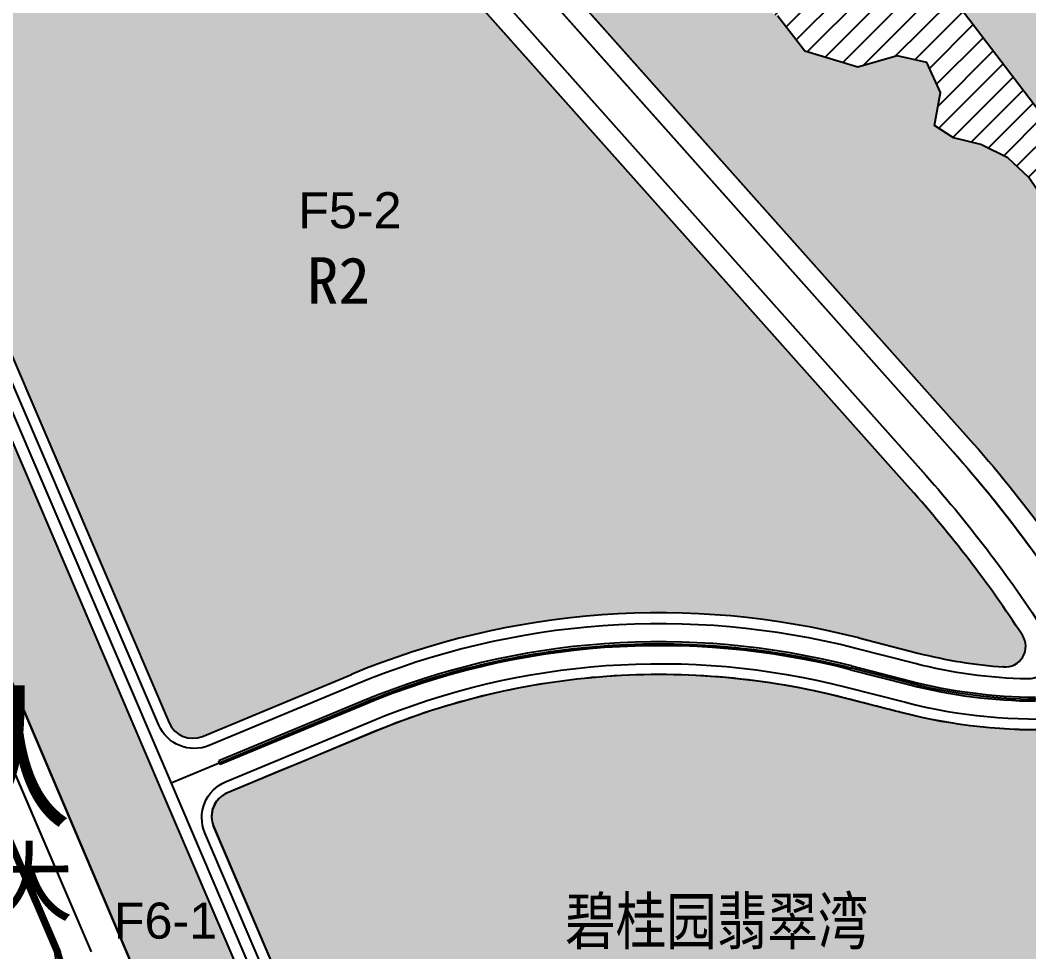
# Model space of a CAD drawing. Extents: x 2442 to 11417, y 1140 to 9206.
# Drawn here: x 6684.2 to 7076.2, y 5500 to 5861.9 of the extents above; entities that cross this region are included whole.
import ezdxf

# ---------------------------------------------------------------- set-up
doc = ezdxf.new("R2010")
doc.units = 0
doc.header["$LTSCALE"] = 1000
doc.header["$MEASUREMENT"] = 0
for name, pattern in [('CENTER', [50.800000000000004, 31.75, -6.35, 6.35, -6.35]), ('CENTER2', [28.575000000000003, 19.05, -3.175, 3.175, -3.175]), ('DASHDOT', [25.4, 12.7, -6.35, 0, -6.35])]:
    doc.linetypes.add(name, pattern=pattern)
for name, color, linetype in [('01-R2-R2二类居住', 2, 'Continuous'), ('08-G11-公园', 3, 'Continuous'), ('08-G22-防护绿地', 104, 'Continuous'), ('14-z地块编号', 217, 'Continuous'), ('a-dlcenter', 1, 'CENTER'), ('DL-ZX', 1, 'Continuous'), ('RD-中线', 7, 'DASHDOT'), ('RD-侧石线', 5, 'Continuous'), ('RD-红线', 1, 'Continuous'), ('RD-绿线', 3, 'Continuous'), ('用地名称', 7, 'Continuous'), ('用地性质代码', 7, 'Continuous'), ('用地线', 5, 'Continuous'), ('路名', 7, 'Continuous'), ('道路', 7, 'Continuous'), ('道路红线', 12, 'Continuous'), ('道路绿化', 84, 'Continuous')]:
    doc.layers.add(name, color=color, linetype=linetype)
doc.layers.add('T700', color=10, linetype='Continuous', lineweight=13)
doc.layers.add('XRoad', color=2, linetype='Continuous', lineweight=0)
doc.styles.add('HZ', font='', dxfattribs={"width": 0.8})
doc.styles.get("Standard").update_dxf_attribs({"font": 'gbenor.shx', "bigfont": 'gbcbig.shx'})
doc.styles.add('xtx', font='')
doc.styles.add('黑体', font='simhei.ttf')
doc.styles.get('HZ').set_extended_font_data('SimSun')
doc.styles.get('xtx').set_extended_font_data('SimSun')

msp = doc.modelspace()

# ---------------------------------------------------------------- hatches: boundary and pattern name
at = {"layer": '01-R2-R2二类居住', "linetype": 'Continuous'}
msp.add_hatch(color=256, dxfattribs=at).paths.add_polyline_path([(6795.675520687709, 5943.093421829465, -0.01424900657504022), (6784.1237580083, 5956.832526801114), (6611.79341628047, 5892.765097625829), (6742.027623006663, 5588.993613328589, 0.4110152643400449), (6755.0582354365, 5583.700525206305), (6812.923163052802, 5607.763236843205, -0.1625499901114113), (7010.05407017812, 5621.943129939985), (7033.088397001893, 5616.049880444851, 0.04498394764711652), (7066.413758234728, 5610.652487738857, 0.6204524371048376), (7073.670986046205, 5623.015609847932, 0.03696354656303542), (7030.120488468101, 5679.86235224156)])
h = msp.add_hatch(color=256, dxfattribs=at)
edge = h.paths.add_edge_path()
edge.add_line((7150.170389134603, 5481.312447470588), (7001.207589935689, 5417.624838033952))
edge.add_line((7001.207589935689, 5417.624838033952), (7077.888787351601, 5238.422401607815))
edge.add_line((7077.888787351601, 5238.422401607815), (7274.486085384689, 5316.960515775291))
edge.add_arc((6865.316760544479, 5056.56569322721), 485.0000000000418, 32.47262181756115, 38.63316812965975)
edge.add_line((7244.178963772761, 5359.366669059608), (7180.993891974489, 5438.423334735218))
edge.add_arc((7583.290870660158, 5759.954267835572), 515.0000000000019, 212.6833178804396, 218.6331681296596, ccw=False)
edge.add_line((7149.831829278182, 5481.856696029883), (7150.170389134603, 5481.312447470588))
edge = h.paths.add_edge_path()
edge.add_line((6842.468110137516, 5354.424679024031), (6836.595969795614, 5368.1526705522))
edge.add_line((6836.595969795614, 5368.1526705522), (6995.439627936201, 5431.472229109866))
edge.add_line((6995.439627936201, 5431.472229109866), (7142.154279890404, 5494.198664854499))
edge.add_line((7142.154279890404, 5494.198664854499), (7142.246301618272, 5494.050736233116))
edge.add_arc((7583.290870660158, 5759.954267835572), 515.0000000000019, 203.7447713575914, 211.0855617264595, ccw=False)
edge.add_arc((6667.942641887125, 5357.291108256659), 484.9999999999996, 23.74477135759144, 27.31538765607134)
edge.add_arc((7088.200314894592, 5574.345221966462), 11.99999999999981, 27.31538765606471, 92.17820448328571)
edge.add_arc((7079.686593862372, 5798.183370087343), 212, 255.6489233391424, 272.17820448328536, ccw=False)
edge.add_line((7027.139691019715, 5592.7987966607), (7004.105364195932, 5598.692046155837))
edge.add_arc((6932.720892409669, 5319.679040746059), 288.0000000000002, 75.64892333914038, 112.579630365064)
edge.add_line((6822.13837300333, 5585.602914066501), (6764.703428295295, 5561.719007712125))
edge.add_arc((6768.543099108017, 5552.485539888499), 9.999999999999519, 112.5796303650711, 203.1662104081801)
edge.add_line((6759.349424082382, 5548.551541982677), (6842.424303360057, 5354.407197944737))
edge.add_line((6842.424303360057, 5354.407197944737), (6842.468110137516, 5354.424679024031))
at = {"layer": '08-G11-公园'}
h = msp.add_hatch(color=256, dxfattribs=at)
edge = h.paths.add_edge_path()
edge.add_arc((6630.620069156099, 6398.389981883951), 164.9999999999995, 345.6092602300236, 377.1567752670582)
edge.add_line((6788.277763282421, 6447.062884846184), (6802.01772155563, 6449.9267370522))
edge.add_line((6802.01772155563, 6449.9267370522), (6814.904538974329, 6445.326124765093))
edge.add_line((6814.904538974329, 6445.326124765093), (6814.143507777563, 6424.715274308997))
edge.add_line((6814.143507777563, 6424.715274308997), (6823.965054570599, 6382.545258885225))
edge.add_line((6823.965054570599, 6382.545258885225), (6841.212089294051, 6342.829870151421))
edge.add_line((6841.212089294051, 6342.829870151421), (6864.687870366831, 6315.103029037891))
edge.add_line((6864.687870366831, 6315.103029037891), (6917.875689644629, 6281.682774569766))
edge.add_line((6917.875689644629, 6281.682774569766), (6940.550528095691, 6260.001184215691))
edge.add_line((6940.550528095691, 6260.001184215691), (6979.890185569217, 6243.915941152999))
edge.add_line((6979.890185569217, 6243.915941152999), (6998.486214888448, 6224.105310963911))
edge.add_line((6998.486214888448, 6224.105310963911), (7011.726123718703, 6200.378044801572))
edge.add_line((7011.726123718703, 6200.378044801572), (7031.184750434015, 6160.153573098147))
edge.add_line((7031.184750434015, 6160.153573098147), (7047.960995492956, 6125.474060723336))
edge.add_line((7047.960995492956, 6125.474060723336), (7053.756739286072, 6109.884508202999))
edge.add_line((7053.756739286072, 6109.884508202999), (7086.901540930905, 6031.25558754665))
edge.add_line((7086.901540930905, 6031.25558754665), (7096.983862198845, 5995.407472070594))
edge.add_line((7096.983862198845, 5995.407472070594), (7094.001464770526, 5946.740613465088))
edge.add_line((7094.001464770526, 5946.740613465088), (7086.048443693596, 5908.998943072551))
edge.add_line((7086.048443693596, 5908.998943072551), (7081.077820044986, 5853.379658634454))
edge.add_line((7081.077820044986, 5853.379658634454), (7084.060178741376, 5834.508843808607))
edge.add_line((7084.060178741376, 5834.508843808607), (7092.013238550237, 5820.604012513868))
edge.add_line((7092.013238550237, 5820.604012513868), (7087.475886977488, 5817.133312590416))
edge.add_line((7087.475886977488, 5817.133312590416), (7047.414998856453, 5869.506130100055))
edge.add_line((7047.414998856453, 5869.506130100055), (6996.517360467487, 5903.990259254118))
edge.add_line((6996.517360467487, 5903.990259254118), (6963.698761703309, 6002.791751446499))
edge.add_line((6963.698761703309, 6002.791751446499), (6939.376334968461, 6032.818727426716))
edge.add_line((6939.376334968461, 6032.818727426716), (6919.813233763208, 6123.185866842522))
edge.add_line((6919.813233763208, 6123.185866842522), (6863.046918702174, 6215.605612229557))
edge.add_line((6863.046918702174, 6215.605612229557), (6862.502015692112, 6250.539549360293))
edge.add_line((6862.502015692112, 6250.539549360293), (6849.692702833438, 6272.316081290593))
edge.add_line((6849.692702833438, 6272.316081290593), (6825.717698369193, 6310.14806067847))
edge.add_line((6825.717698369193, 6310.14806067847), (6832.597779972454, 6328.068291260143))
edge.add_line((6832.597779972454, 6328.068291260143), (6818.314156034551, 6345.683797263585))
edge.add_line((6818.314156034551, 6345.683797263585), (6790.442920604492, 6357.381980775572))
msp.add_hatch(color=256, dxfattribs=at).paths.add_polyline_path([(7052.523241864861, 5699.815212694235, -0.04761349371251494), (7110.372943604201, 5620.882511990802, 0.3282219063091136), (7123.477140449725, 5615.354521079368, 0.0366112743333626), (7149.675791711838, 5623.696946018339, -0.2219361548325452), (7328.768371829327, 5613.778516715663), (7337.777654169777, 5608.948537497102, 0.2192261772271363), (7453.030104009505, 5601.967992376297), (7443.227080658828, 5641.665898061228), (7428.884197238154, 5656.008781481902), (7397.002696920805, 5667.528903226448), (7377.30653005196, 5670.332924189977), (7345.320937342717, 5684.071693015851), (7312.825186056466, 5712.295852579064), (7329.224734937342, 5740.219050613179), (7290.704188659842, 5762.707540454778), (7272.496318883335, 5759.78734564921), (7228.904320737605, 5753.292006947937), (7219.170254193489, 5757.880331225381), (7193.081067522886, 5761.11288657753), (7179.825415544249, 5766.159904571789), (7164.044339631684, 5763.407948277273), (7146.317332808587, 5756.699365546518), (7132.160443326487, 5756.527501323872), (7122.589554287956, 5757.892883878371), (7099.204058067804, 5766.625121822696), (7090.763697730934, 5776.503427971877), (7088.580975236665, 5782.367947792323), (7076.166712096827, 5800.849325910612), (7068.07701684428, 5808.368584790826), (7057.544600438445, 5813.560109365761), (7046.929150352606, 5816.16628184028), (7039.570875050738, 5820.997281586337), (7041.802283871192, 5833.77725570424), (7036.500173087453, 5845.443724352776), (7025.068747233853, 5847.995112874594), (7009.752849644963, 5843.668828661725), (6989.109670860836, 5849.880922379146), (6978.501213781524, 5863.528856142806), (6959.275078426989, 5873.439354216063), (6949.831607702939, 5891.711539762874), (6945.670526160633, 5921.481090220545), (6941.030522941121, 5937.103759558884), (6950.241459653228, 5952.691915968391), (6948.881860352941, 5981.066267887264), (6939.560800333025, 6000.658954073957), (6931.710565919087, 6000.86820158045), (6919.512622722433, 6015.199513309158), (6908.271728721711, 6047.343231901153), (6887.824993859069, 6040.957282566464), (6877.598394643975, 6060.983213820087), (6862.390568786853, 6067.896525651608), (6850.656325896728, 6055.595942020809), (6820.605259099989, 6066.7522840363), (6803.433192567622, 6093.641934528508), (6752.267347353256, 6092.712102379538, 0.1296990214233044), (6818.07827408447, 5963.04628228214)])
at = {"layer": '08-G22-防护绿地'}
h = msp.add_hatch(dxfattribs=at)
h.set_pattern_fill('ANSI31', color=256, scale=2, style=0)
h.set_pattern_definition([(45, (0, 0), (-4.490128060534576, 4.490128060534577), [])])
h.paths.add_polyline_path([(6863.046918702175, 6215.605612229556), (6862.50201569211, 6250.539549360292), (6849.692702833429, 6272.316081290617), (6825.717698369191, 6310.148060678468), (6832.597779972456, 6328.068291260145), (6818.314156034549, 6345.683797263584), (6787.457007469373, 6358.635235583495, -0.0828863950791581), (6765.793452167676, 6257.198498241362, 0.147941962389365), (6752.267347353256, 6092.712102379538), (6803.433192567622, 6093.641934528508), (6820.605259099987, 6066.7522840363), (6850.656325896728, 6055.595942020809), (6862.390568786853, 6067.896525651608), (6877.598394643975, 6060.983213820085), (6887.824993859069, 6040.957282566464), (6908.271728721709, 6047.343231901151), (6919.512622722433, 6015.199513309164), (6931.710565919083, 6000.868201580448), (6939.560800333026, 6000.658954073957), (6948.881860352942, 5981.066267887264), (6950.241459653228, 5952.691915968388), (6941.030522941121, 5937.103759558886), (6945.670526160634, 5921.481090220543), (6949.831607702938, 5891.71153976288), (6959.27507842699, 5873.439354216061), (6978.501213781517, 5863.528856142804), (6989.109670860837, 5849.880922379147), (7009.752849644963, 5843.668828661725), (7025.068747233852, 5847.995112874594), (7036.500173087455, 5845.443724352778), (7041.802283871192, 5833.77725570424), (7039.570875050738, 5820.997281586338), (7046.929150352595, 5816.166281840284), (7057.544600438446, 5813.560109365764), (7068.077016844281, 5808.368584790823), (7076.166712096825, 5800.84932591061), (7088.580975236665, 5782.367947792322), (7090.763697730934, 5776.503427971879), (7099.204058067801, 5766.625121822698), (7122.589554287955, 5757.892883878373), (7132.160443326499, 5756.527501323872), (7146.317332808591, 5756.699365546518), (7164.04433963169, 5763.407948277275), (7179.825415544251, 5766.159904571787), (7193.081067522884, 5761.11288657753), (7219.170254193486, 5757.880331225382), (7228.904320737604, 5753.292006947937), (7272.496318883379, 5759.787345649216), (7290.704188659841, 5762.707540454778), (7329.224734937341, 5740.219050613179), (7312.825186056465, 5712.295852579065), (7345.320937342722, 5684.071693015855), (7377.306530051951, 5670.332924189978), (7397.002696920816, 5667.528903226446), (7428.884197238159, 5656.008781481901), (7443.227080658829, 5641.665898061228), (7453.030104009505, 5601.967992376297, 0.01399678453520703), (7460.147671928074, 5604.969891443492), (7467.778425302807, 5643.700130322579), (7495.160323114762, 5651.845646660883), (7569.156622996332, 5658.036238526109), (7605.349213002193, 5673.546743135458), (7624.939777338507, 5667.073708944272), (7653.796676448647, 5666.904500503237), (7678.406308590202, 5658.651376075002), (7681.968234522592, 5651.369208756964), (7691.085174343411, 5650.749755355465), (7699.492555330523, 5651.641011401753), (7713.887015800909, 5647.566706224979), (7724.714705364815, 5640.818641716083), (7743.461342100082, 5646.222629441711), (7744.80316590158, 5676.858243593177), (7722.643008588218, 5675.73833745119), (7702.130774574256, 5670.632920676153), (7685.786059962589, 5675.913464026473), (7662.67232241368, 5676.243496885025), (7638.866163800747, 5683.859232970692), (7610.276049475744, 5683.696149622469), (7596.25527035269, 5683.393206310072), (7567.949833504232, 5672.278489266904), (7502.626939945953, 5672.278489266904), (7415.182550551348, 5681.34088670559), (7358.08917456051, 5704.801067252049), (7332.698229664511, 5766.376691910323), (7278.223569167856, 5789.102075309253), (7231.268442262344, 5774.447429762917), (7135.963469698708, 5777.178840358445), (7108.635881134296, 5789.470208638964), (7047.414998856452, 5869.506130100053), (6996.517360467489, 5903.990259254115), (6963.69876170331, 6002.791751446497), (6939.376334968462, 6032.818727426717), (6919.813233763207, 6123.185866842525)])
h = msp.add_hatch(color=256, dxfattribs=at)
edge = h.paths.add_edge_path()
edge.add_line((6584.799115929978, 5922.737599635204), (6548.844450275697, 5909.370376623617))
edge.add_line((6548.844450275699, 5909.370376623617), (6672.378050140116, 5624.704976710316))
edge.add_line((6672.378050140116, 5624.704976710316), (6897.740609895981, 5095.968728405188))
edge.add_arc((6916.139080602485, 5103.810684517148), 20.0000000000004, 203.085094118707, 291.7760788479453)
edge.add_line((6923.558683756546, 5085.23786865535), (6935.845452858684, 5090.146276269026))
edge.add_arc((6922.294356073784, 5096.578054866449), 15.00000000000009, 334.6095069140072, 383.1662104081684)
edge.add_line((6936.084868612237, 5102.479051725179), (6738.705674299861, 5563.750319301032))
edge.add_line((6738.705674299861, 5563.750319301032), (6584.799115929978, 5922.737599635204))

# ---------------------------------------------------------------- linework, layer by layer
at = {"layer": 'a-dlcenter', "color": 5, "linetype": 'CENTER2', "flags": 128}
msp.add_lwpolyline([(7323.430058504998, 3222.645616653081), (7362.880584287894, 3459.317995109134, 0.1449455495532406), (7266.264293723936, 4173.597912501935), (7197.330942365108, 4334.250000000002), (7117.755101327084, 4519.793948325749), (6889.242942365108, 5052.146000000002), (6889.242942365108, 5052.146000000002), (6649.411942365114, 5614.827500000001), (6525.377942365109, 5900.646000000002), (6445.866146999993, 6093.573545750114, -0.1035275902348998), (6361.427087000047, 6674.771469499916, -0.003724792020223695), (6361.427087000047, 6674.771469499916), (6377.874942365108, 7016.572000000001), (6386.858786088389, 7190.456176051236), (6419.394781638839, 7860.636821997102)], format="xyb", dxfattribs=at)
msp.add_lwpolyline([(7323.430058504998, 3222.645616653081), (7362.880584287894, 3459.317995109134, 0.1449455495532406), (7266.264293723936, 4173.597912501935), (7197.330942365108, 4334.250000000002), (7117.755101327084, 4519.793948325749), (6889.242942365108, 5052.146000000002), (6889.242942365108, 5052.146000000002), (6649.411942365114, 5614.827500000001), (6525.377942365109, 5900.646000000002), (6445.866146999993, 6093.573545750114, -0.1035275902348998), (6361.427087000047, 6674.771469499916, -0.003724792020223695), (6361.427087000047, 6674.771469499916), (6377.874942365108, 7016.572000000001), (6386.858786088389, 7190.456176051236), (6419.394781638839, 7860.636821997102)], format="xyb", dxfattribs=at)
at = {"layer": 'a-dlcenter', "linetype": 'CENTER2', "flags": 128}
for points in [[(6771.811803551464, 6827.926006372928), (6437.120012753159, 6842.151322859932), (6432.656445005312, 6762.234572693675), (6430.077565965681, 6735.053689948249), (6426.167086305973, 6680.008402025956), (6424.806403992603, 6624.831994184792), (6424.860483038521, 6578.782534264657), (6431.06875679859, 6476.978991677101), (6441.566186830318, 6382.893194691493), (6459.138302866228, 6287.691775162851, 0.05747496232994264), (6573.396646991983, 5960.75409491079), (6742.841598027564, 5565.523490166635), (6951.820135231523, 5077.144790760555)], [(6742.804981749494, 5565.608897690651), (6817.530768028068, 5596.683075454853, -0.1622852280813619), (7007.079717187, 5610.317588047918), (7030.114044010728, 5604.424338552794, 0.1593129417986167), (7154.143187319237, 5612.55951469478, -0.2219361548322888), (7323.098451580873, 5603.202505918761), (7332.107733921497, 5598.372526700107, 0.2283461134075428), (7462.204528394823, 5592.75879812766, -0.2147943058948538), (7585.949802382778, 5590.358557381433, 0.09560801928886392), (7644.20139336802, 5575.903317766677), (7739.426742320869, 5571.918848715433), (7755.905346708445, 5571.229342298161)], [(7142.154279890403, 5494.198664854499, -0.0319296245361017), (7111.933184473133, 5552.544457646708, 0.01558101335689007), (7098.918321791089, 5579.818097754076, 0.3016182284991938), (7087.802543554296, 5586.30661165494, -0.07225882214830588), (7027.200249322761, 5592.789805955816, 1.085737283512087e-05), (7015.684105167875, 5595.740411700917, -1.085737288683439e-05), (7004.170990194672, 5598.690241325059, 0.08075329680235314), (6912.123501775871, 5606.967635498888, 0.08074236863767345), (6822.193568385503, 5585.663587555182), (6793.474857480858, 5573.732761626627), (6784.826750597595, 5570.140014787175), (6764.753258830589, 5561.800736020604, 0.4215408814863175), (6759.338449040361, 5548.764304646563), (6836.595969795732, 5368.152670552248), (6995.439627936222, 5431.472229109877), (7142.154279890403, 5494.198664854499)]]:
    msp.add_lwpolyline(points, format="xyb", dxfattribs=at)
at = {"layer": 'DL-ZX', "const_width": 2}
msp.add_lwpolyline([(6273.59023070848, 5319.475340541394), (6294.815786365285, 5270.392763822132), (6727.900108180866, 5431.402214287368), (6662.125357864563, 5585.116500308102), (6390.507890904841, 5484.136213354731, 0.0191372705151388), (6249.204016658794, 5425.356080639003, 0.000982510025262245), (6231.379254977815, 5417.085197649239)], format="xyb", close=True, dxfattribs=at)
at = {"layer": 'RD-中线', "flags": 128}
msp.add_lwpolyline([(7321.535268033997, 3211.278373278205), (7342.31483092299, 3335.93954001361), (7362.880580739975, 3459.317995117642, 0.1449455495532406), (7266.264290170791, 4173.597912509584), (7197.330938810864, 4334.250000006755), (7117.755097771555, 4519.793948332595), (6889.242938805787, 5052.146000005348), (6889.242938805787, 5052.146000005348), (6649.411938801823, 5614.82750000377), (6525.377938799713, 5900.646000001925), (6445.866143433239, 6093.573545751888, -0.1035275902348998), (6361.4270834291, 6674.771469501242), (6361.4270834291, 6674.771469501242), (6377.874938791787, 7016.57200000093), (6386.858782513835, 7190.456176053151), (6424.753739770515, 7971.021408694319)], format="xyb", dxfattribs=at)
at = {"layer": 'RD-侧石线'}
msp.add_line((6661.853017831592, 5615.950440059646), (6711.729993485926, 5500.000000003683), dxfattribs=at)
at = {"layer": 'RD-红线'}
msp.add_line((6672.378046576701, 5624.704976714343), (6897.563459988091, 5096.384341791409), dxfattribs=at)
at = {"layer": 'RD-绿线'}
for p, q in [((6649.961206930868, 5610.472099998631), (6697.490052770971, 5500.000000009529)), ((6699.693256097873, 5500.000000009579), (6651.820854258578, 5611.270633016741)), ((6697.490052770971, 5500.000000009529), (6698.322124439066, 5495.401931009049)), ((6702.388434439112, 5490.953718009504), (6699.693256097873, 5500.000000009579))]:
    msp.add_line(p, q, dxfattribs=at)
at = {"layer": 'XRoad'}
msp.add_line((6761.336436215513, 5574.127331537268), (6761.912386837419, 5572.742311363723), dxfattribs=at)
at = {"layer": '用地线', "flags": 128}
for points in [[(6832.597779972455, 6328.068291260144), (6825.717698369192, 6310.148060678468), (6849.692702833463, 6272.316081290594), (6862.502015692111, 6250.539549360292), (6863.046918702175, 6215.605612229556), (6919.813233763207, 6123.185866842523), (6939.376334968461, 6032.818727426718), (6963.69876170331, 6002.791751446499), (6996.517360467487, 5903.990259254117), (7047.414998856451, 5869.506130100055), (7108.635881134296, 5789.470208638964), (7135.96346969871, 5777.178840358447), (7231.268442262348, 5774.447429762917), (7278.223569167856, 5789.102075309253), (7332.698229664513, 5766.376691910324), (7358.089174560509, 5704.801067252049), (7415.18255055135, 5681.34088670559)], [(7088.580975236664, 5782.367947792327), (7076.166712096825, 5800.849325910611), (7068.077016844281, 5808.368584790825), (7057.544600438445, 5813.560109365762), (7046.929150352598, 5816.166281840284), (7039.570875050738, 5820.997281586335), (7041.802283871193, 5833.777255704241), (7036.500173087452, 5845.443724352777), (7025.068747233852, 5847.995112874594), (7009.752849644965, 5843.668828661725), (6989.109670860837, 5849.880922379145), (6978.501213781519, 5863.528856142806)]]:
    msp.add_lwpolyline(points, dxfattribs=at)
at = {"layer": '道路'}
for p, q in [((6738.705674299861, 5563.750319301032), (6569.301496030272, 5958.885821506803)), ((6936.084868612237, 5102.479051725179), (6738.705674299861, 5563.750319301032))]:
    msp.add_line(p, q, dxfattribs=at)
at = {"layer": '道路', "flags": 128}
for points in [[(7036.094556040575, 5685.18311502893), (6751.467170920097, 6004.758202217219, -0.3643828386546104), (6742.697769326031, 6309.577881781432, 0.2697599647645658), (6763.213740742781, 6451.942930030279, -0.0924466602749646), (6740.907839993879, 6562.273172415348, 0.409795564792971), (6725.909443968862, 6577.046458922862), (6445.417323043077, 6577.046457354299, 0.4321675701192368), (6430.445137330145, 6561.133410270376), (6435.553535008468, 6477.36568341141), (6439.039522362393, 6446.121664876961, 0.3391827305790378), (6449.152570518821, 6435.59002392322), (6563.846591136829, 6418.06093339102)], [(6801.649588260178, 5948.414184616845), (7036.094556040571, 5685.183115028939, -0.04063037504992089), (7084.274837092108, 5621.329937287162, -0.5984609956665929), (7075.618352968323, 5605.976419338865, -0.05739057403715632), (7032.03498031755, 5611.93250102474), (7009.000653493774, 5617.825750519875, 0.162549990111411), (6814.555023148208, 5603.839013018163), (6757.605926664397, 5580.15714313388, -0.4110152643400929), (6738.060008019636, 5588.096775317304), (6577.491737178621, 5962.622510072725, -0.0574776394305146), (6463.547665842383, 6288.594647286651), (6446.020612597618, 6383.551927653223), (6442.594661990992, 6414.257852082802, -0.4934481712851624), (6451.753961952105, 6423.053104597842), (6572.074848907152, 6404.664040294532)], [(6761.921789171921, 6014.069537095135), (7046.549174292399, 5694.494449906846, -0.0458917096784117), (7101.706677870374, 5619.774938401533)], [(6812.104206512, 5957.725519494759), (7046.549174292391, 5694.494449906855, -0.04746007823054407), (7103.341274000273, 5617.054522066223, 0.3204625113553429), (7119.31481951461, 5610.061956549024, 0.04349004782746067), (7151.257994322797, 5619.752439091247, -0.2219361548325448), (7326.760275074723, 5610.032846225063), (7335.769557415178, 5605.202867006499, 0.2283461134073636), (7459.144684173963, 5599.879181076917, -0.2158958833103418), (7589.283463984598, 5597.354927892244, 0.1010520396441168), (7644.525389435779, 5583.64654232419), (7728.834094851299, 5580.118853203849, 0.4136415500669299), (7744.446816728115, 5594.449376605967), (7758.484339176573, 5914.944601756591, 0.4531020836073136)]]:
    msp.add_lwpolyline(points, format="xyb", dxfattribs=at)
msp.add_lwpolyline([(6661.853021394927, 5615.950440056622), (6711.729997048522, 5500)], dxfattribs=at)
msp.add_lwpolyline([(6661.853021394927, 5615.950440056622), (6711.729997048522, 5500)], dxfattribs=at)
msp.add_lwpolyline([(7174.723999999987, 5184.554000000004), (7157.672150173609, 5174.455843256828), (6964.086711781469, 5097.120928618026, -0.4071250006495588), (6944.731496877471, 5105.149543655642), (6755.971047048699, 5546.278968470362, -0.4172153197054965), (6764.002053368073, 5566.030167064534), (6820.506512907924, 5589.527137891542, -0.1625499901114113), (7005.158780880277, 5602.809425575946), (7028.19310770406, 5596.916176080809, 0.07779026708922877), (7092.157005196867, 5590.807982586443, -0.2973264263558344), (7106.397817058189, 5582.693103291557, -0.01510748569856813), (7119.20931867223, 5555.804045929061, 0.06505442548173014), (7187.243165429801, 5443.41799000668), (7250.428237228071, 5364.36132433107, -0.0589567017648965), (7311.627363490484, 5265.98356662395), (7316.652967097185, 5254.804004908358, -0.4266883102242906), (7308.536466902106, 5234.724214437756), (7217.383752857201, 5198.309867272455), (7198.590000000026, 5193.986000000034)], format="xyb", close=True, dxfattribs=at)
at = {"layer": '道路红线'}
for p, q in [((6581.131766103166, 5964.283443070546), (6742.027623006663, 5588.993613328589)), ((7030.120488468101, 5679.86235224156), (6795.675520687709, 5943.093421829465)), ((6897.74060989598, 5095.968728405188), (6672.3780501401, 5624.704976710356)), ((6897.74060989598, 5095.968728405188), (6672.3780501401, 5624.704976710356)), ((7010.05407017812, 5621.943129939985), (7033.088397001893, 5616.049880444851)), ((6755.0582354365, 5583.700525206305), (6812.923163052802, 5607.763236843205))]:
    msp.add_line(p, q, dxfattribs=at)
at = {"layer": '道路红线', "flags": 128}
for points in [[(7066.763310106568, 5610.631016850913, -0.0004849758367069846), (7066.351258234728, 5610.652487738858, 0.6228283013237443), (7073.670986046205, 5623.015609847933, 0.0369635465630236), (7030.120488468106, 5679.862352241551), (6745.493103347628, 5999.43743942984, -0.3643828386546108), (6736.427688197642, 6314.546390878077, 0.2697599647645674), (6755.795912961708, 6448.946960903212, -0.1011743747763966), (6732.932595898757, 6573.04645735426), (6444.354482427223, 6573.04645735426, 0.4321675701192626), (6434.373025285269, 6562.437759298313), (6439.54000452836, 6477.709409397469), (6444.0066401566, 6437.676089655677)], [(6767.89585674439, 6019.390299882514), (7052.523241864868, 5699.815212694225, -0.04761349371251027), (7110.372943604201, 5620.882511990803, 0.3280801062981288), (7123.470913707884, 5615.353133086935, -0.0005239978511648785), (7123.035482185901, 5615.257497380868, -0.0005239978511648785)], [(6818.07827408447, 5963.04628228214), (7052.523241864861, 5699.815212694235, -0.04761349371251493), (7110.372943604201, 5620.882511990802, 0.3282219063091136), (7123.477140449725, 5615.354521079368, 0.03661127433336261), (7149.675791711838, 5623.696946018339, -0.2219361548325452), (7328.768371829327, 5613.778516715663), (7337.777654169777, 5608.948537497102, 0.2283461134073736), (7457.466705085159, 5603.783907210403, -0.2158958833103423), (7591.111600992118, 5601.19164720459, 0.1010520396441168), (7644.703064698712, 5587.892826758957), (7728.764427777613, 5584.375487066569, 0.4136415500669308), (7741.254605279065, 5595.839905788263), (7755.208182002215, 5914.418538873968, 0.4531020836074915)]]:
    msp.add_lwpolyline(points, format="xyb", dxfattribs=at)
msp.add_lwpolyline([(7197.399784080026, 5197.816666596384), (7216.186289392173, 5202.138866430535), (7294.647058193341, 5233.482943279135, 0.4300697867575122), (7305.374151576691, 5260.463934018942, 0.06016750309101252), (7244.178963772761, 5359.366669059608), (7180.993891974489, 5438.423334735218, -0.06505442548173014), (7111.886532842046, 5552.582740652429, 0.01558101335687009), (7098.862243173851, 5579.851880242399, 0.2908241053349221), (7087.744222696438, 5586.336551330081, -0.07224790809401933), (7027.139691019715, 5592.7987966607), (7004.105364195932, 5598.692046155837, 0.1625499901114112), (6822.13837300333, 5585.602914066501), (6764.703428295295, 5561.719007712125, 0.4172153197054869), (6759.349424082382, 5548.551541982677), (6948.792935810957, 5105.825815065227, 0.4071250006497026), (6961.696412413627, 5100.473405040151), (7155.900516015794, 5178.055468543177), (7172.958766985809, 5188.157416062862)], format="xyb", close=True, dxfattribs=at)
at = {"layer": '道路红线'}
for centre, radius, start, end in [((6667.942641887123, 5357.29110825666), 485.0000000000002, 33.22207484204962, 41.68964067930656), ((6932.72089240967, 5319.679040746059), 312.0000000000002, 75.6489233391123, 112.5796303650799), ((7066.978559750798, 5618.632525285601), 7.999999999999821, 265.9515391640605, 33.22207484204962), ((7079.686593862375, 5798.183370087345), 188.000000000002, 255.6489233391123, 265.9515391640605), ((6751.218564623779, 5592.933993029931), 10.00000000000047, 203.205988222609, 292.5796303650799)]:
    msp.add_arc(centre, radius, start, end, dxfattribs=at)
at = {"layer": '道路绿化', "color": 84, "ltscale": 100}
for p, q in [((7007.26561424897, 5611.044184416165), (7030.29994107275, 5605.150934921029)), ((7006.893820125082, 5609.590991679656), (7029.928146948858, 5603.697742184521)), ((6817.242792717112, 5597.375585541625), (6761.336436215512, 5574.127331537268)), ((6817.81874333902, 5595.990565368081), (6761.912386837419, 5572.742311363723))]:
    msp.add_line(p, q, dxfattribs=at)
at = {"layer": '道路绿化', "color": 84, "ltscale": 100, "flags": 128}
for points, elevation in [([(6649.96121049294, 5610.472099989653), (6697.490056331933, 5500)], 74.612), ([(6649.96121049294, 5610.472099989653), (6697.490056331933, 5500)], 74.612), ([(6651.820857820625, 5611.2706330074), (6699.693259658838, 5500)], 76.027), ([(6651.820857820625, 5611.2706330074), (6699.693259658838, 5500)], 76.027)]:
    msp.add_lwpolyline(points, dxfattribs=dict(at, elevation=elevation))
msp.add_lwpolyline([(6761.912386837419, 5572.742311363723), (6761.336436215512, 5574.127331537268)], dxfattribs=at)
at = {"layer": '道路绿化', "color": 84, "ltscale": 100}
for centre, radius, start, end in [((6932.72089240967, 5319.679040746059), 300.75, 75.6489233391123, 112.5796303650799), ((6932.72089240967, 5319.679040746059), 299.25, 75.6489233391123, 112.5796303650799), ((7079.686593862372, 5798.183370087343), 200.75, 255.6489233391123, 269.7472564423407), ((7079.686593862372, 5798.183370087343), 199.25, 255.6489233391123, 269.7472564423407)]:
    msp.add_arc(centre, radius, start, end, dxfattribs=at)

# ---------------------------------------------------------------- texts
at = {"layer": '14-z地块编号', "linetype": 'Continuous', "char_height": 14, "width": 55.68540158630408, "attachment_point": 1, "style": 'xtx'}
for s, insert in [('\\pt28;{\\fArial|b0|i0|c0|p32;F5-2}', (6792.192023861557, 5795.081269369288)), ('\\pt28;{\\fArial|b0|i0|c0|p32;F6-1}', (6720.52705382662, 5519.103573752482))]:
    msp.add_mtext(s, dxfattribs=dict(at, insert=insert))
at = {"layer": 'T700', "color": 7, "linetype": 'Continuous', "lineweight": 0, "insert": (6344.721258685808, 5597.22360264005), "char_height": 43.90399999999999, "width": 621.1485398373602, "attachment_point": 1, "style": '黑体'}
msp.add_mtext('武警机动中队', dxfattribs=at)
at = {"layer": '用地名称', "insert": (6895.968759663059, 5520.953568254441), "char_height": 18, "width": 161.826677616877, "attachment_point": 1, "style": 'HZ'}
msp.add_mtext('{\\fSimSun|b0|i0|c134|p54;碧桂园翡翠湾}', dxfattribs=at)
at = {"layer": '用地性质代码', "insert": (6795.629144326539, 5769.814043564306), "char_height": 18, "width": 193.3333333333334, "attachment_point": 1}
msp.add_mtext('{\\fSimSun|b0|i0|c134|p54;R2}', dxfattribs=at)
at = {"layer": '路名', "style": '黑体'}
msp.add_text('大', height=25, rotation=0.5484399892900174, dxfattribs=at).set_placement((6670.864919732344, 5514.382472306543))

doc.saveas('drawing.dxf')
